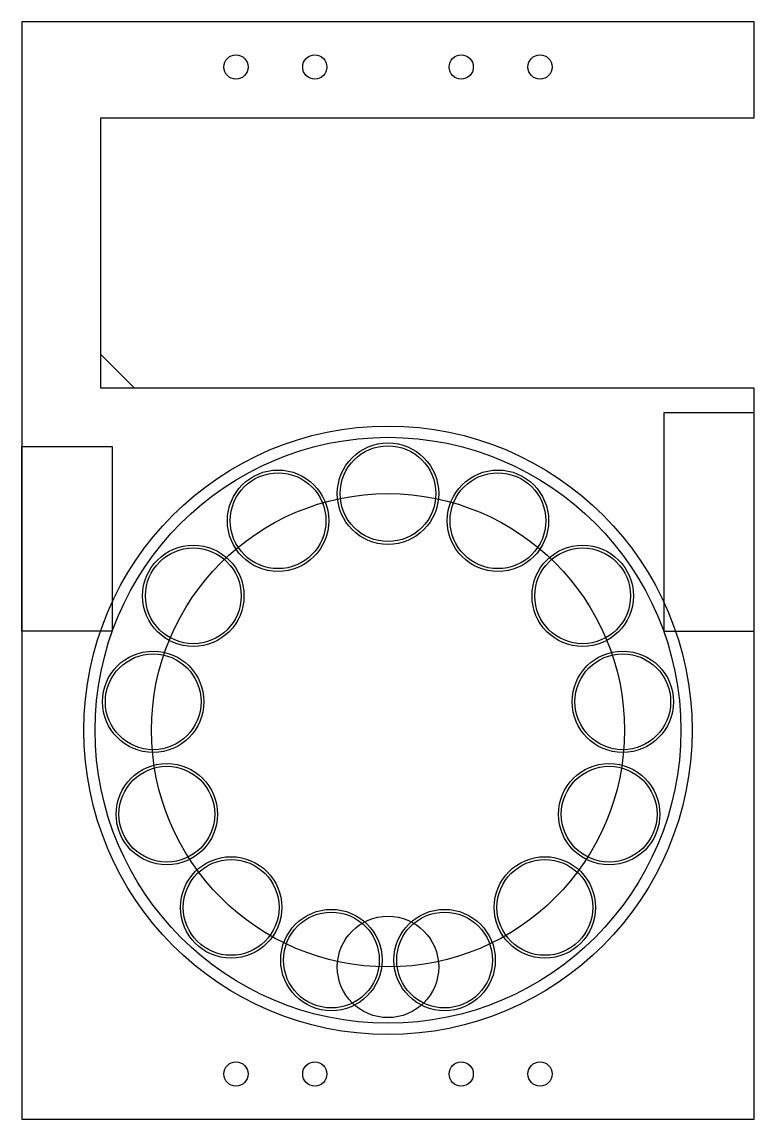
# Paper-space layout 'old ver' of a CAD drawing. Header units: millimetres. Extents: x 0 to 130, y 0 to 195.
import ezdxf

# ---------------------------------------------------------------- set-up
doc = ezdxf.new("R2010")
doc.units = ezdxf.units.MM
doc.layers.add('投下機構', color=111, linetype='Continuous')

# ---------------------------------------------------------------- blocks, each defined once
blk = doc.blocks.new('*U12')
for radius in [9, 8.5]:
    blk.add_circle((0, 0), radius)
blk = doc.blocks.new('*U14')
at = {"layer": '投下機構', "color": 0, "linetype": 'ByBlock', "lineweight": -2, "transparency": 16777216}
blk.add_blockref('*U12', (10, 97), dxfattribs=at)
for p, rotation in [((-9.52, 92.19), 27.69230769230766), ((29.52, 92.19), 332.3076923076923), ((-24.57, 78.86), 55.38461538461539), ((44.57, 78.86), 304.6153846153846), ((-31.69, 60.06), 83.07692307692305), ((51.69, 60.06), 276.923076923077), ((-29.27, 40.11), 110.7692307692308), ((49.27, 40.11), 249.2307692307692), ((-17.85, 23.56), 138.4615384615385), ((37.85, 23.56), 221.5384615384615), ((-0.05, 14.22), 166.1538461538461), ((20.05, 14.22), 193.8461538461538)]:
    blk.add_blockref('*U12', p, dxfattribs=dict(at, rotation=rotation))

psp = doc.layouts.new('old ver')

# ---------------------------------------------------------------- linework, layer by layer
psp.add_line((20, 129.72), (14, 135.72))
for points in [[(130, 177.72), (130, 194.72), (0, 194.72), (0, 0), (130, 0), (130, 129.72)], [(130, 129.72), (14, 129.72), (14, 177.72), (130, 177.72)]]:
    psp.add_lwpolyline(points)
for points in [[(130, 125.36), (114, 125.36), (114, 86.6), (130, 86.6)], [(0, 119.36), (16, 119.36), (16, 86.6), (0, 86.6)]]:
    psp.add_lwpolyline(points, close=True)
for centre, radius in [((38, 186.72), 2.15), ((52, 186.72), 2.15), ((78, 186.72), 2.15), ((92, 186.72), 2.15), ((65, 69), 54), ((65, 27), 9), ((38, 8), 2.15), ((52, 8), 2.15), ((78, 8), 2.15), ((92, 8), 2.15)]:
    psp.add_circle(centre, radius)
at = {"layer": '投下機構'}
for radius in [52, 42]:
    psp.add_circle((65, 69), radius, dxfattribs=at)

# ---------------------------------------------------------------- block references
psp.add_blockref('*U14', (55, 14), dxfattribs=at)

doc.saveas('drawing.dxf')
